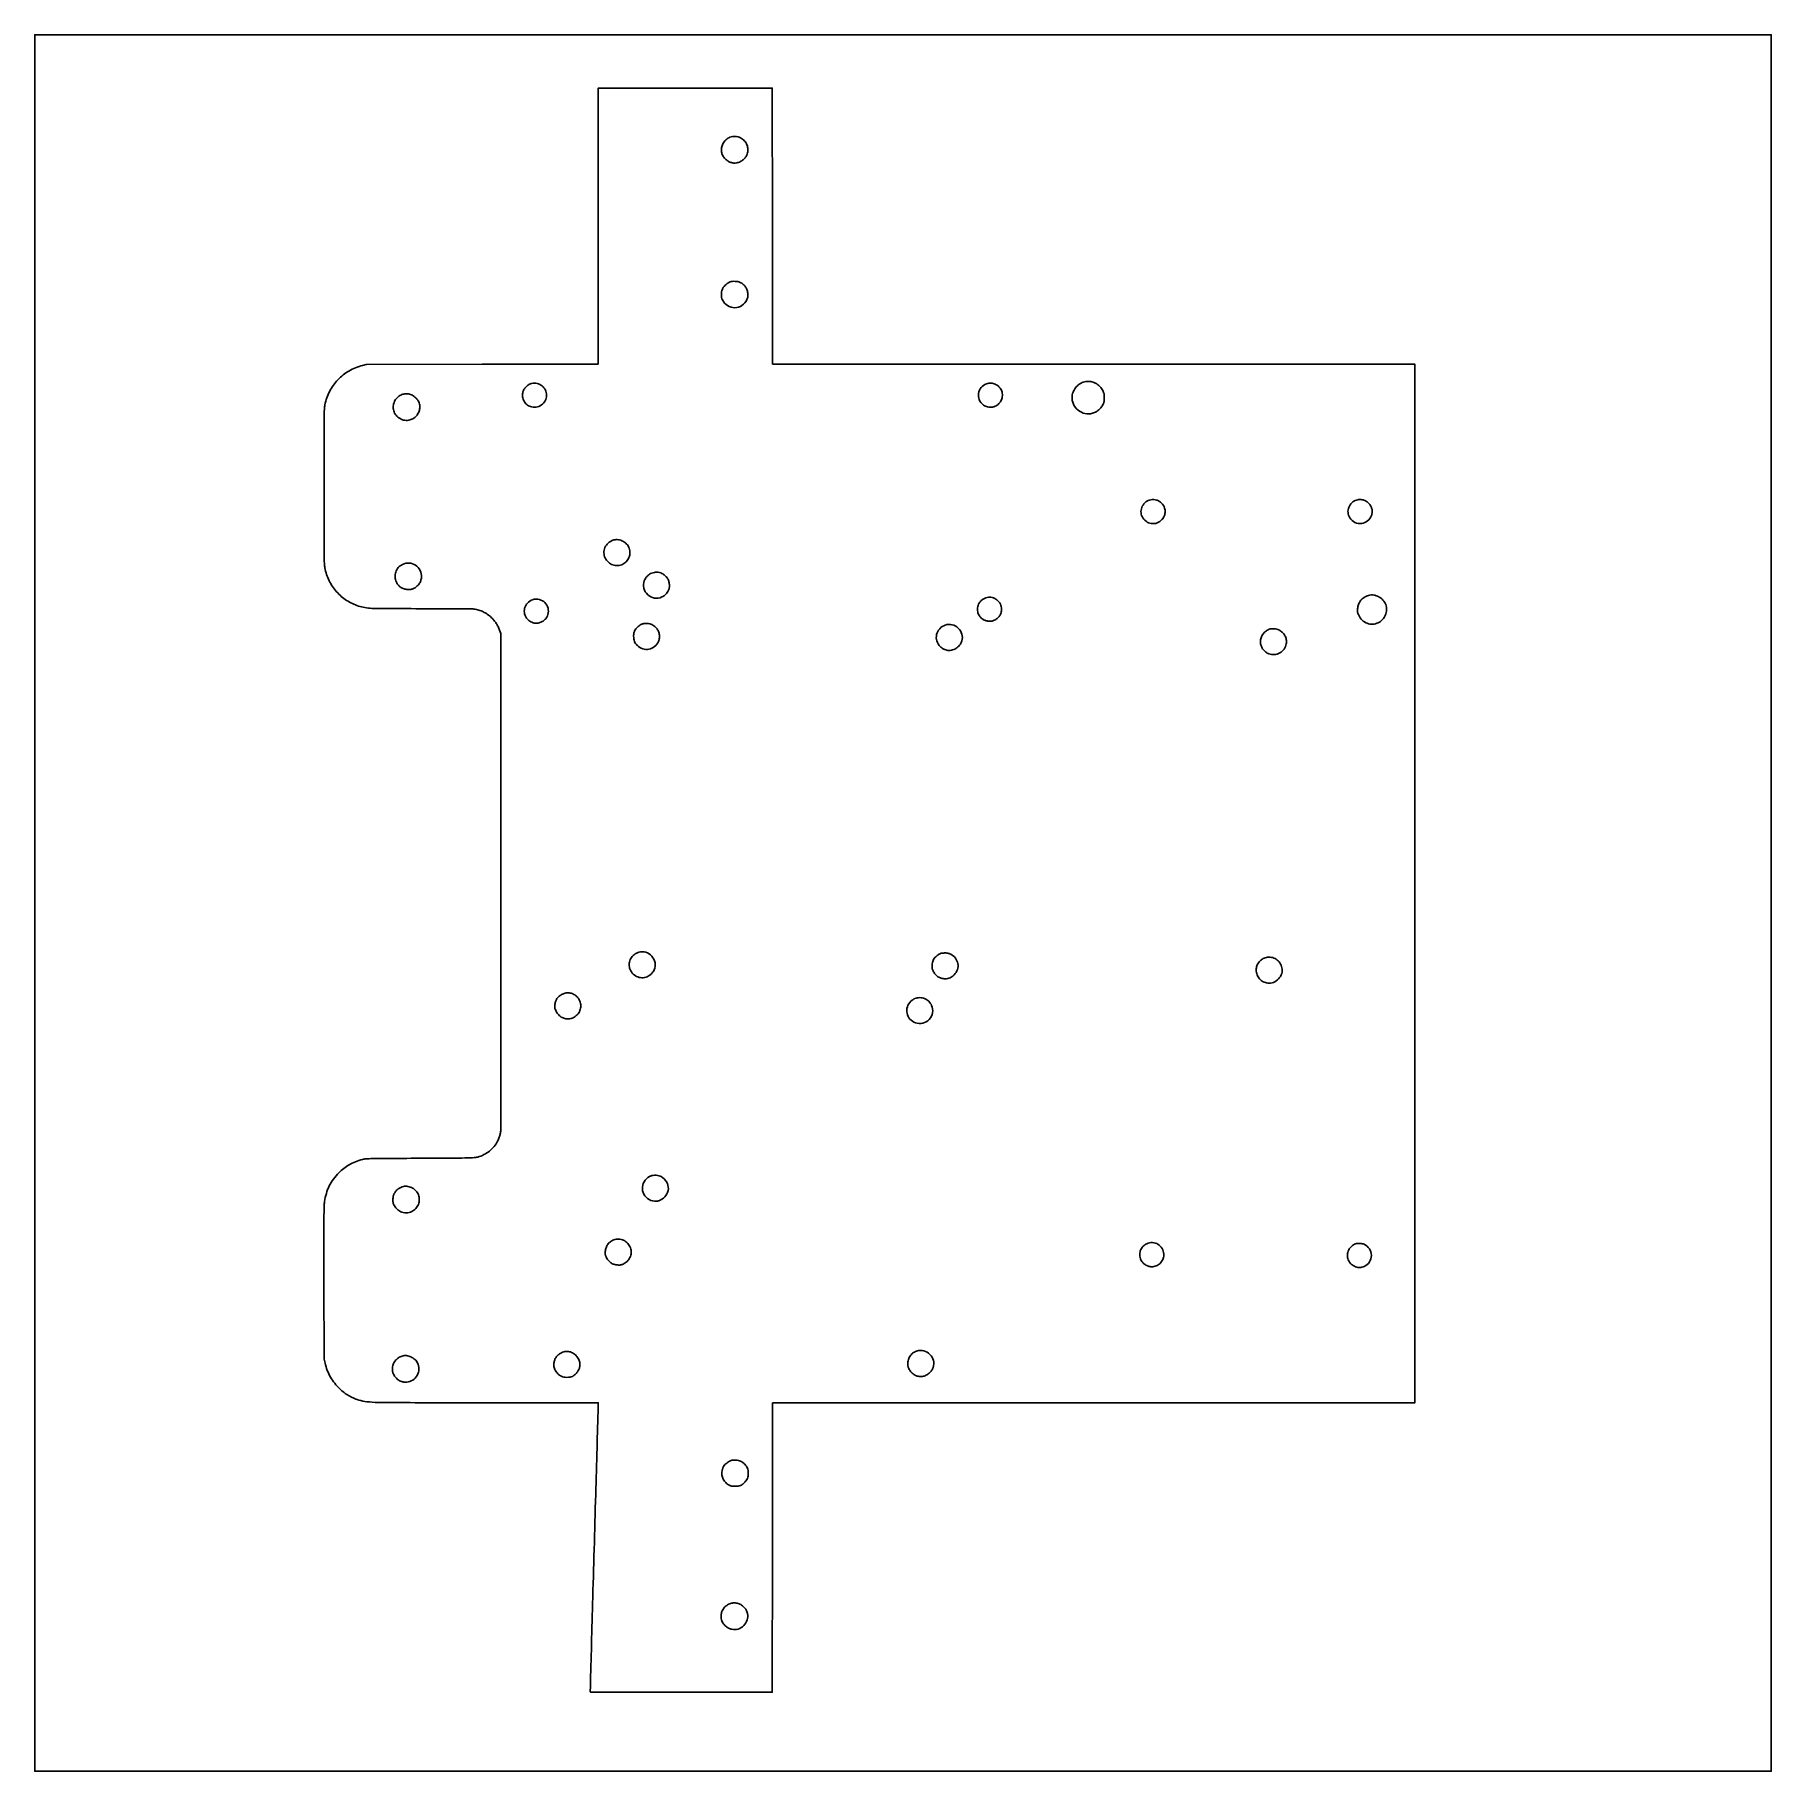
# Model space of a CAD drawing. Extents: x 0 to 4000, y 0 to 4000.
import ezdxf

# ---------------------------------------------------------------- set-up
doc = ezdxf.new("R2010")
doc.units = 0

msp = doc.modelspace()

# ---------------------------------------------------------------- linework, layer by layer
msp.add_lwpolyline([(0, 2000), (0, 0), (2000, 0), (4000, 0), (4000, 2000), (4000, 4000), (2000, 4000), (0, 4000)], close=True)
for points in [[(1699.248445, 3559.25), (1699.5, 3241.5), (2439.25, 3241.249328), (3179, 3240.998655), (3179, 2045), (3179, 849.001345), (2439.25, 848.750672), (1699.5, 848.5), (1699.248516, 515.25), (1698.997033, 182), (1489.557533, 182, -0.000336), (1409.217834, 182.053908, -0.000558), (1341.511831, 182.220313, -0.000015), (1280.215311, 182.44114, -0.265289), (1279.678696, 182.75, -0.140148), (1279.50781, 183.415303, -0.000004), (1282.113022, 279.629688, -0.000219), (1285.031649, 385.676939, -0.000131), (1288.582707, 511.5, 0.000028), (1292.167593, 637.596577, 0.000046), (1295.192309, 744.545313, 0.000004), (1297.894032, 840.411892, 0.005096), (1297.963029, 844.25), (1298, 849), (1035.63099, 849, -0.000173), (839.977045, 849.067563, -0.00512), (790.386823, 849.60962, -0.021025), (764.760155, 851.231744, -0.051081), (746.241172, 855.127277, -0.024601), (733.757358, 859.806212, -0.031628), (722.83635, 865.367773, -0.031702), (712.723998, 872.251046, -0.024901), (702.672847, 880.904574, -0.035491), (690.943725, 893.769827, -0.037268), (681.361291, 907.96502, -0.037145), (673.966103, 923.470698, -0.034779), (668.755491, 940.241481), (666.57096, 949.5), (666.252455, 1125.5, -0.000231), (666.114723, 1227.633477, -0.001914), (666.250989, 1273.970681, -0.003041), (666.600745, 1301.187374, -0.031479), (667.517292, 1312.357659, -0.037297), (671.704608, 1331.138771, -0.042033), (678.526202, 1348.320425, -0.042194), (688.098342, 1364.063524, -0.038118), (700.478499, 1378.559505, -0.033004), (712.07819, 1388.769758, -0.035674), (724.634879, 1397.077052, -0.034121), (738.74277, 1403.804137, -0.025843), (755, 1409.282907, -0.053842), (762.865185, 1410.599001, -0.009459), (777.870217, 1411.188949, -0.003663), (805.895119, 1411.554743, -0.000236), (887.5, 1411.983388, 0.000227), (970.228577, 1412.416428, 0.003803), (997.655439, 1412.781062, 0.010532), (1012.226129, 1413.392835, 0.052477), (1020.286718, 1414.758927, 0.05045), (1034.610186, 1420.373132, 0.050683), (1047.495259, 1428.735115, 0.051549), (1058.241881, 1439.364932, 0.056096), (1066.241302, 1451.68771, 0.014979), (1068.118233, 1455.740065, 0.011082), (1069.958008, 1460.324515, 0.011222), (1071.503736, 1464.735878, 0.024598), (1072.441983, 1468.18771, 0.0532), (1073.494966, 1477.729265, 0.000329), (1073.751674, 1564.608173, 0.000633), (1073.89659, 1705.227001, 0.000061), (1073.774052, 2048), (1073.5, 2620.5), (1070.684063, 2628.5, 0.029742), (1067.285136, 2636.586177, 0.030103), (1062.962737, 2644.178123, 0.030065), (1057.754172, 2651.204957, 0.029498), (1051.709288, 2657.603783, 0.033986), (1042.531022, 2665.131352, 0.041749), (1033.003147, 2670.784683, 0.04264), (1022.843676, 2674.688227, 0.038133), (1011.782172, 2676.992504, 0.029839), (1006.057774, 2677.390923, 0.000478), (973.620391, 2677.678679, 0.00121), (934.896942, 2677.891436, 0.000702), (888.38099, 2677.969124, -0.000549), (803.64845, 2678.084705, -0.009918), (776.535652, 2678.689343, -0.031252), (760.597232, 2680.362852, -0.035959), (745.741172, 2683.982388, -0.067634), (718.402448, 2697.051639, -0.066708), (695.398884, 2716.993039, -0.066159), (678.306817, 2742.45228, -0.064661), (668.293859, 2771.68801, -0.043824), (667.191449, 2781.381946, -0.004023), (666.764813, 2805.623455, -0.002199), (666.54182, 2848.892244, -0.000189), (666.5, 2959.5, -0.000177), (666.540151, 3072.670679, -0.00233), (666.765203, 3114.587532, -0.004777), (667.216348, 3137.623518, -0.044371), (668.385398, 3147.5, -0.066694), (679.483815, 3178.905372, -0.072661), (698.229495, 3205.277219, -0.072139), (723.865882, 3225.328154, -0.064378), (755.136923, 3238.223952), (763.5, 3240.471659), (1030.5, 3240.985829), (1297.5, 3241.5), (1297.751555, 3559.25), (1298.00311, 3877), (1498.5, 3877), (1698.99689, 3877)], [(1601.424322, 3764.004291, 0.045418), (1596.250297, 3761.385724, 0.049066), (1591.777365, 3757.933273, 0.048229), (1588.000604, 3753.618601, 0.041315), (1584.89494, 3748.438157, 0.071945), (1581.978301, 3739.451429, 0.081819), (1581.915833, 3730.407925, 0.081815), (1584.757642, 3721.821947, 0.07193), (1590.297843, 3714.167478, 0.055922), (1596.29397, 3709.229294, 0.061701), (1603.047242, 3705.933954, 0.064224), (1610.152135, 3704.475558, 0.069888), (1617.185546, 3704.935966, 0.060358), (1625.011178, 3707.57704, 0.063295), (1631.843135, 3711.980043, 0.063883), (1637.30523, 3717.910583, 0.063482), (1641.107181, 3725.039957, 0.099797), (1642.853975, 3735.583388, 0.089434), (1640.506458, 3746.429762, 0.087499), (1634.445382, 3755.967677, 0.090026), (1625.540146, 3762.745644, 0.058609), (1619.935232, 3764.816599, 0.046209), (1613.528915, 3765.748782, 0.046438), (1607.09873, 3765.487152, 0.061143)], [(1601.885071, 3430.62038, 0.058052), (1596.477755, 3427.94678, 0.046378), (1591.369326, 3423.917425, 0.045804), (1587.02638, 3418.952847, 0.052765), (1583.891728, 3413.5, 0.060804), (1582.161076, 3407.801358, 0.045895), (1581.626895, 3401.274464, 0.046224), (1582.290479, 3394.819683, 0.065018), (1584.134875, 3389.340046, 0.136061), (1595.999306, 3375.94814, 0.149105), (1612.643948, 3371.174257, 0.149047), (1629.124572, 3376.501292, 0.135932), (1640.546532, 3390.283036, 0.017486), (1641.967077, 3393.769933, 0.044376), (1642.677952, 3396.408138, 0.044234), (1642.913338, 3399.135306, 0.01728), (1642.773856, 3402.916578, 0.061786), (1641.094359, 3411.427006, 0.069722), (1637.416449, 3418.897752, 0.070322), (1631.858626, 3425.020067, 0.06447), (1624.664281, 3429.57595, 0.061005), (1619.624269, 3431.212082, 0.036571), (1613.365869, 3431.959909, 0.036564), (1607.062552, 3431.787928, 0.060786)], [(2420.78047, 3200.969242, 0.077564), (2410.106234, 3197.412416, 0.075273), (2400.899898, 3190.746002, 0.074458), (2394.000982, 3181.579297, 0.073334), (2390.045362, 3170.746817, 0.127829), (2390.914674, 3153.57028, 0.115697), (2399.998498, 3138.250475, 0.115465), (2414.964232, 3128.545699, 0.12694), (2432.14435, 3126.945844, 0.064561), (2440.909876, 3129.5484, 0.058534), (2449.04309, 3134.363028, 0.058185), (2455.882522, 3140.964137, 0.062211), (2460.839593, 3148.824854, 0.02337), (2462.2569, 3152.256904, 0.042922), (2463.031128, 3155.177801, 0.033789), (2463.396862, 3158.622995, 0.009552), (2463.5, 3164.021027, 0.009451), (2463.392421, 3169.712043, 0.040299), (2462.991323, 3173.085101, 0.047732), (2462.086241, 3176.071135, 0.016945), (2460.250067, 3180.143605, 0.080001), (2453.350011, 3189.867702, 0.077277), (2443.671093, 3197.070458, 0.078224), (2432.374672, 3200.93198, 0.085226)], [(845.695849, 3171.029315, 0.085535), (836.556405, 3165.511714, 0.085442), (829.786984, 3157.251424, 0.085974), (826.198182, 3147.250381, 0.088073), (826.226502, 3136.712247, 0.101211), (830.56781, 3125.846665, 0.094692), (838.907786, 3117.257386, 0.095112), (849.792334, 3112.375128, 0.103209), (861.38651, 3112.070088, 0.080601), (871.043098, 3115.488591, 0.083655), (878.983682, 3121.753971, 0.084057), (884.404883, 3130.246574, 0.082434), (886.775633, 3140.108261, 0.042627), (886.688828, 3146.40961, 0.058167), (885.477157, 3151.953375, 0.058059), (883.018883, 3157.076713, 0.042262), (879.201878, 3162.120359, 0.068647), (871.88615, 3168.299935, 0.07626), (863.419169, 3172.001142, 0.078639), (854.457714, 3172.926746, 0.079783)], [(1145.276524, 3196.984022, 0.08344), (1138.29302, 3194.277006, 0.064198), (1131.846768, 3189.227272, 0.063312), (1126.809071, 3182.622598, 0.075926), (1123.958638, 3175.351138, 0.097872), (1123.699183, 3165.712056, 0.085959), (1127.058519, 3156.206488, 0.085881), (1133.422675, 3148.377332, 0.097435), (1141.794728, 3143.554276, 0.117479), (1154.9344, 3142.308719, 0.118422), (1167.180941, 3147.130971, 0.11941), (1175.829438, 3156.947282, 0.120817), (1178.978038, 3169.590278, 0.114315), (1176.271216, 3181.4696, 0.109586), (1168.593493, 3191.16104, 0.109272), (1157.517343, 3196.715586, 0.113093)], [(2195.734467, 3196.949216, 0.126587), (2182.538281, 3189.866922, 0.134223), (2174.751507, 3177.434142, 0.137028), (2174.457494, 3162.973817, 0.134138), (2181.682328, 3150.317672, 0.039766), (2185.754788, 3146.846155, 0.053118), (2189.96671, 3144.433, 0.052091), (2194.658026, 3142.929952, 0.036289), (2200.173123, 3142.189722, 0.016677), (2203.873129, 3142.087855, 0.040537), (2206.591432, 3142.324549, 0.043485), (2209.121102, 3142.983427, 0.021908), (2212.179208, 3144.224506, 0.088017), (2220.903821, 3150.256509, 0.094982), (2226.746194, 3158.779742, 0.09549), (2229.003055, 3168.820017, 0.090017), (2227.445724, 3179.205272, 0.100679), (2222.625208, 3187.449992, 0.082913), (2214.658835, 3193.834193, 0.083533), (2205.110421, 3197.249095, 0.104761)], [(2570.672961, 2928.836541, 0.119115), (2559.371422, 2923.746278, 0.11042), (2551.264953, 2913.935167, 0.112021), (2548.180992, 2901.729422, 0.125589), (2550.885517, 2889.93985, 0.112007), (2559.845209, 2879.269084, 0.125937), (2572.1699, 2874.07712, 0.128547), (2585.276875, 2875.492154, 0.119375), (2596.437404, 2883.141603, 0.089181), (2602.050408, 2892.206499, 0.098967), (2603.884415, 2902.329043, 0.100803), (2601.680626, 2912.231383, 0.096041), (2595.759563, 2920.677828, 0.048036), (2589.95192, 2925.296922, 0.06546), (2583.919883, 2928.174845, 0.067986), (2577.532274, 2929.328414, 0.057308)], [(3047.296539, 2928.971798, 0.115606), (3036.16071, 2923.863558, 0.108683), (3028.154196, 2914.241454, 0.110025), (3024.98612, 2902.251423, 0.121061), (3027.390237, 2890.5, 0.135451), (3037.630802, 2878.634173, 0.141675), (3052.329885, 2873.957321, 0.143642), (3067.103863, 2877.867968, 0.14033), (3077.5842, 2889.16616, 0.059872), (3080.052484, 2895.940206, 0.06824), (3080.696833, 2902.807781, 0.068651), (3079.469289, 2909.561139, 0.061683), (3076.437205, 2916, 0.074193), (3070.873099, 2922.4548, 0.073242), (3063.64411, 2927.037846, 0.074389), (3055.506918, 2929.292547, 0.080597)], [(1331.702676, 2835.557676, 0.101441), (1320.859902, 2828.986819, 0.103524), (1313.570863, 2818.721821, 0.105809), (1311.107246, 2806.588063, 0.110527), (1313.895605, 2794.715651, 0.097067), (1321.276893, 2784.891685, 0.10045), (1331.738206, 2778.7246, 0.102623), (1343.585629, 2777.200812, 0.105847), (1354.918428, 2780.55212, 0.038842), (1359.317464, 2783.409622, 0.044872), (1362.996599, 2786.792039, 0.043622), (1366.093739, 2790.861736, 0.033512), (1368.754611, 2795.775178, 0.064925), (1370.516694, 2801.478275, 0.050174), (1370.970429, 2807.974595, 0.049644), (1370.117788, 2814.509659, 0.059737), (1368.004648, 2820.329769, 0.092841), (1361.581524, 2828.730782, 0.084123), (1352.343456, 2834.587601, 0.085392), (1341.822298, 2837.015733, 0.100103)], [(847.222196, 2779.953169, 0.093529), (837.528911, 2772.585391, 0.100193), (831.470351, 2762.354057, 0.101542), (829.915149, 2750.687509, 0.098705), (833.046831, 2739.222196, 0.057863), (837.692204, 2732.116515, 0.074772), (843.507619, 2726.944336, 0.074097), (850.631007, 2723.679687, 0.055592), (859.143004, 2722.212039, 0.012717), (863.516609, 2722.062228, 0.041146), (866.412625, 2722.27529, 0.047301), (869.015002, 2722.940386, 0.02115), (872.290965, 2724.27567, 0.061465), (879.709844, 2728.845784, 0.07072), (885.402504, 2734.899054, 0.071776), (889.122031, 2742.217897, 0.066106), (890.756708, 2750.5, 0.129651), (887.686834, 2766.041897, 0.131528), (877.359817, 2777.949526, 0.1328), (862.551423, 2783.034307, 0.13331)], [(1421.214484, 2759.864759, 0.060729), (1415.937898, 2757.062644, 0.046517), (1410.948625, 2752.839288, 0.046212), (1406.790933, 2747.729483, 0.057479), (1403.987181, 2742.288715, 0.152899), (1402.999535, 2725.146307, 0.145848), (1411.912164, 2710.126626, 0.146333), (1427.565765, 2702.468508, 0.1541), (1444.5, 2704.879226, 0.036858), (1449.521966, 2707.760506, 0.051124), (1453.499138, 2711.088226, 0.050635), (1456.745611, 2715.179868, 0.035243), (1459.57021, 2720.361496, 0.018471), (1460.997884, 2723.818034, 0.046584), (1461.701435, 2726.445225, 0.043755), (1461.929573, 2729.252019, 0.014719), (1461.782438, 2733.361496, 0.058032), (1460.275786, 2741.587081, 0.072472), (1456.959617, 2748.598595, 0.072453), (1451.779744, 2754.373584, 0.057965), (1444.777804, 2758.953169, 0.050975), (1439.094226, 2761.102554, 0.055312), (1433.248192, 2761.981185, 0.054478), (1427.274873, 2761.561278, 0.046994)], [(1146.453204, 2698.673922, 0.113483), (1134.939171, 2690.901655, 0.125622), (1128.498949, 2679.143495, 0.126923), (1128.516751, 2665.833657, 0.117207), (1134.924053, 2653.73928, 0.057462), (1138.280822, 2650.702042, 0.034054), (1142.881482, 2647.864945, 0.03371), (1147.920518, 2645.632086, 0.049082), (1152.623839, 2644.422955, 0.093536), (1159.685245, 2644.655952, 0.063496), (1167.272442, 2647.394039, 0.061613), (1174.170873, 2652.075418, 0.074833), (1179.211705, 2658.034531, 0.135756), (1183.24417, 2671.908281, 0.133793), (1179.608866, 2685.968637, 0.133345), (1169.328846, 2696.274508, 0.134473), (1155.282119, 2699.923922, 0.017056), (1152.844935, 2699.808641, 0.014819), (1150.303501, 2699.525352, 0.015063), (1148.017899, 2699.131203, 0.041743)], [(2193.734467, 2703.922818, 0.05341), (2187.563077, 2701.734012, 0.056936), (2182.137814, 2698.322841, 0.056043), (2177.552385, 2693.72256, 0.049057), (2173.86506, 2688.017367, 0.071423), (2172.08988, 2682.887317, 0.046539), (2171.478597, 2676.639231, 0.0467), (2172.032382, 2670.420491, 0.074526), (2173.762878, 2665.38353, 0.049584), (2178.265995, 2658.492134, 0.073871), (2183.549268, 2653.615021, 0.076414), (2189.880215, 2650.592372, 0.057267), (2197.494211, 2649.218678, 0.013787), (2201.623789, 2649.067815, 0.041485), (2204.433506, 2649.276055, 0.046915), (2206.977314, 2649.927393, 0.021738), (2210.138504, 2651.219036, 0.065862), (2217.139087, 2655.636354, 0.072644), (2222.486884, 2661.596118, 0.074034), (2225.833578, 2668.73271, 0.0724), (2226.990231, 2676.590278, 0.11578), (2224.23982, 2688.393863, 0.106244), (2216.47402, 2698.172753, 0.108037), (2205.498359, 2703.785435, 0.123517)], [(3072.200326, 2708.597774, 0.050756), (3067.502098, 2706.89357, 0.02926), (3062.239562, 2703.964402, 0.029331), (3057.465223, 2700.519415, 0.062697), (3054.331935, 2697.235096, 0.028957), (3051.192735, 2692.430461, 0.044364), (3049.110808, 2687.916804, 0.044077), (3047.849183, 2683.084925, 0.028123), (3047.20508, 2677.309844, 0.011354), (3047.047485, 2672.406938, 0.045359), (3047.291103, 2669.414482, 0.050524), (3048.057701, 2666.674955, 0.016427), (3049.722289, 2662.809844, 0.090287), (3057.777888, 2651.516486, 0.101475), (3069.004977, 2644.338413, 0.104413), (3081.883591, 2642.279578, 0.100994), (3094.663659, 2645.554506, 0.091256), (3104.697365, 2652.934484, 0.091168), (3111.450179, 2663.405469, 0.092252), (3113.986288, 2675.483538, 0.096221), (3111.941923, 2687.474738, 0.093069), (3105.635153, 2697.846822, 0.087809), (3095.880525, 2705.475511, 0.088371), (3084.158269, 2709.259605, 0.095922)], [(1396.490909, 2641.217315, 0.039094), (1391.964814, 2638.575171, 0.042922), (1388.055026, 2635.332937, 0.042018), (1384.68881, 2631.406189, 0.034756), (1381.783277, 2626.722196, 0.034882), (1380.680133, 2624.225176, 0.040954), (1380.004104, 2621.728214, 0.032309), (1379.646655, 2618.71161, 0.01249), (1379.527137, 2614.5, 0.036877), (1379.987498, 2607.964937, 0.060641), (1381.438134, 2602.623428, 0.061115), (1384.117893, 2597.814543, 0.038108), (1388.31252, 2592.901205, 0.12231), (1400.533186, 2585.499892, 0.12542), (1414.676135, 2584.769362, 0.122764), (1427.671305, 2590.922745, 0.114224), (1436.674628, 2602.60047, 0.080894), (1438.889781, 2610.670341, 0.072865), (1438.551593, 2619.334979, 0.071579), (1435.718551, 2627.676762, 0.073382), (1430.665486, 2634.802686, 0.041075), (1426.292308, 2638.680055, 0.056998), (1421.775569, 2641.32284, 0.055203), (1416.66639, 2642.932627, 0.035579), (1410.5, 2643.700008, 0.011714), (1405.751479, 2643.838953, 0.045337), (1402.818513, 2643.589677, 0.051075), (1400.154552, 2642.830962, 0.017682)], [(2097.332455, 2640.210224, 0.121196), (2084.520362, 2631.733532, 0.128921), (2077.46362, 2618.460538, 0.130743), (2077.87718, 2603.580365, 0.126407), (2085.612801, 2590.654261, 0.026907), (2089.073624, 2587.580495, 0.042931), (2092.366467, 2585.391817, 0.04227), (2096.022011, 2583.77544, 0.025137), (2100.598556, 2582.451644, 0.104236), (2111.384828, 2582.19718, 0.091622), (2121.913691, 2586.243057, 0.089687), (2130.480088, 2593.886151, 0.0944), (2135.640692, 2603.917014, 0.145997), (2135.593516, 2619.492002, 0.130592), (2127.08597, 2633.284821, 0.130736), (2112.862752, 2641.025414, 0.146454)], [(2843.723684, 2630.5335, 0.080717), (2834.893105, 2625.394895, 0.07795), (2828.020633, 2617.670709, 0.080047), (2823.977559, 2608.413399, 0.092741), (2823.333809, 2598.829313, 0.071975), (2825.429069, 2591.00309, 0.064645), (2829.708436, 2583.772527, 0.064712), (2835.687241, 2577.881061, 0.072429), (2842.761342, 2573.977881, 0.112093), (2855.700301, 2572.202878, 0.109319), (2868.267801, 2576.1552, 0.11003), (2877.934689, 2585.011152, 0.11484), (2882.741189, 2597, 0.076529), (2882.739778, 2606.725889, 0.083351), (2879.775009, 2615.695693, 0.082032), (2873.991163, 2623.315996, 0.071177), (2865.79506, 2629.114774, 0.067098), (2861.013771, 2630.804129, 0.035377), (2854.763016, 2631.652603, 0.035416), (2848.505638, 2631.611229, 0.072253)], [(1391.5, 1886.601175, 0.089614), (1380.800602, 1880.962029, 0.096954), (1373.094343, 1872.062962, 0.099935), (1369.464158, 1861.151535, 0.101567), (1370.383384, 1849.753149, 0.106968), (1376.357347, 1838.714102, 0.101839), (1386.453663, 1830.900021, 0.103243), (1398.69249, 1827.775979, 0.113083), (1410.731098, 1829.979667, 0.058095), (1415.401664, 1832.668244, 0.037056), (1420.149905, 1836.769806, 0.03693), (1424.266249, 1841.554652, 0.055428), (1427.028586, 1846.314195, 0.152233), (1428.84201, 1862.297049, 0.134184), (1421.432454, 1877.40605, 0.135233), (1407.42445, 1886.568509, 0.155412)], [(2087.993526, 1884.065659, 0.03286), (2084.688561, 1882.81793, 0.033085), (2081.58342, 1881.150378, 0.031564), (2078.598365, 1879.00992, 0.024984), (2075.652016, 1876.345739, 0.037272), (2071.923508, 1872.018238, 0.057058), (2069.454211, 1867.73219, 0.055133), (2067.964156, 1862.890076, 0.032187), (2067.212039, 1856.856996, 0.012717), (2067.062228, 1852.483391, 0.041146), (2067.27529, 1849.587375, 0.047301), (2067.940386, 1846.984998, 0.02115), (2069.27567, 1843.709035, 0.063229), (2074.10261, 1835.934553, 0.077381), (2080.444679, 1830.208132, 0.07838), (2088.157207, 1826.731176, 0.067024), (2097, 1825.545882, 0.043503), (2103.174236, 1826.08784, 0.058018), (2108.563227, 1827.698398, 0.057605), (2113.466873, 1830.51517, 0.042076), (2118.191163, 1834.663602, 0.113407), (2125.435967, 1846.742707, 0.123034), (2126.387616, 1860.39928, 0.122445), (2120.799766, 1872.947698, 0.111652), (2109.820854, 1881.931657, 0.017727), (2106.338621, 1883.520101, 0.04062), (2103.595364, 1884.402823, 0.041519), (2100.782419, 1884.8197, 0.019297), (2097.090278, 1884.914047, 0.009897), (2094.383372, 1884.825132, 0.010091), (2091.699617, 1884.629378, 0.009907), (2089.376876, 1884.366238, 0.04069)], [(2837, 1874.605966, 0.081702), (2827.511415, 1870.847469, 0.088672), (2820.031082, 1864.325395, 0.088523), (2815.26452, 1855.60565, 0.081096), (2813.614618, 1845.5, 0.090356), (2815.564888, 1834.795911, 0.090955), (2821.163439, 1825.495255, 0.09044), (2829.730312, 1818.747876, 0.0881), (2840.205746, 1815.380688, 0.133379), (2853.317393, 1817.093986, 0.106763), (2865.052801, 1825.258522, 0.107407), (2872.3226, 1837.490568, 0.136515), (2872.987954, 1850.553751, 0.091076), (2868.16254, 1861.900047, 0.099798), (2859.736779, 1870.371415, 0.102015), (2848.850791, 1874.793219, 0.099479)], [(1215.5, 1790.120774, 0.0586), (1208.253391, 1785.534316, 0.07505), (1202.938068, 1779.708893, 0.075322), (1199.592144, 1772.591837, 0.059554), (1198.150159, 1764.198457, 0.014531), (1198.054421, 1759.869564, 0.048321), (1198.348164, 1757.042029, 0.049065), (1199.176635, 1754.346005, 0.015321), (1200.930096, 1750.490431, 0.067673), (1206.102879, 1742.808154, 0.077094), (1212.941373, 1737.173701, 0.078342), (1221.067871, 1733.938071, 0.073022), (1230, 1733.251011, 0.041635), (1235.603566, 1734.110742, 0.052762), (1240.537185, 1735.860874, 0.051465), (1245.088874, 1738.646241, 0.036932), (1249.552177, 1742.607079, 0.096257), (1255.721298, 1752.039195, 0.097909), (1257.860508, 1763.03772, 0.097602), (1255.654558, 1774.05102, 0.095002), (1249.425535, 1783.523226, 0.069967), (1241.833459, 1789.414835, 0.082227), (1233.307972, 1792.58651, 0.083831), (1224.351121, 1792.808722, 0.076332)], [(2027.453391, 1779.95388, 0.034822), (2025.206805, 1778.904599, 0.019192), (2022.612817, 1777.33221, 0.019054), (2020.092683, 1775.527643, 0.028883), (2018.061567, 1773.755985, 0.12193), (2010.062701, 1760.800103, 0.130479), (2009.305445, 1745.952013, 0.130363), (2016.013653, 1732.673749, 0.121606), (2028.581189, 1724.044302, 0.152887), (2045.50855, 1723.090997, 0.144318), (2060.409649, 1731.898534, 0.144946), (2068.10942, 1747.345193, 0.154481), (2065.889297, 1764.066579, 0.088913), (2059.157719, 1773.578014, 0.096695), (2049.717023, 1779.82752, 0.097678), (2038.700747, 1782.028749, 0.092717)], [(1418.460392, 1371.017018, 0.032808), (1416.216824, 1369.951578, 0.018225), (1413.626436, 1368.379764, 0.018113), (1411.109439, 1366.590208, 0.0278), (1409.081269, 1364.847397, 0.143334), (1400.517945, 1349.912474, 0.147535), (1401.489831, 1332.901739, 0.147075), (1411.714799, 1319.228117, 0.142255), (1427.921925, 1313.237699, 0.016421), (1431.812068, 1313.087511, 0.044334), (1434.564802, 1313.316133, 0.045116), (1437.20682, 1314.02362, 0.017506), (1440.716964, 1315.453468, 0.129659), (1454.027462, 1326.210839, 0.148007), (1459.461593, 1341.606054, 0.146623), (1455.465184, 1357.540823, 0.126621), (1443.185446, 1369.737209, 0.074298), (1437.910932, 1371.854735, 0.045464), (1431.26179, 1372.809247, 0.044805), (1424.398012, 1372.549433, 0.062676)], [(849.343746, 1346.987418, 0.055722), (843.084445, 1344.959474, 0.054807), (837.389688, 1341.590987, 0.053034), (832.40511, 1336.950863, 0.046311), (828.248322, 1331.160756, 0.032065), (826.916065, 1328.511722, 0.041533), (826.063851, 1325.930197, 0.033261), (825.533463, 1322.828123, 0.012602), (825.192404, 1318.444194, 0.01109), (825.048691, 1313.696156, 0.039739), (825.264904, 1310.671323, 0.047897), (825.932834, 1308.016961, 0.021777), (827.281316, 1304.696702, 0.048067), (830.071014, 1299.884769, 0.038142), (833.933238, 1295.277913, 0.038491), (838.400816, 1291.360288, 0.052366), (843, 1288.613846, 0.069612), (848.809253, 1286.850563, 0.044531), (855.858284, 1286.379769, 0.044624), (862.854331, 1287.163098, 0.071565), (868.5, 1289.182935, 0.083072), (877.740648, 1296.240253, 0.092531), (883.771465, 1305.685141, 0.094692), (885.903256, 1316.483666, 0.09166), (883.946455, 1327.440889, 0.090787), (878.470625, 1336.56333, 0.083924), (869.983356, 1343.449898, 0.084667), (859.775954, 1347.121234, 0.094864)], [(1333.695849, 1224.081834, 0.065339), (1325.909606, 1219.701638, 0.074305), (1319.897555, 1213.618669, 0.074756), (1315.952529, 1206.077144, 0.067261), (1314.213729, 1197.428668, 0.014203), (1314.06765, 1193.336674, 0.041837), (1314.282269, 1190.531035, 0.046456), (1314.945199, 1187.964972, 0.020921), (1316.260813, 1184.741486, 0.056677), (1320.943711, 1176.974522, 0.075729), (1326.880355, 1171.288643, 0.077451), (1334.129171, 1167.714703, 0.06259), (1342.679192, 1166.172534, 0.014651), (1346.688829, 1166.075744, 0.039666), (1349.522071, 1166.315597, 0.044228), (1352.10257, 1166.980406, 0.022201), (1355.224822, 1168.245389, 0.035567), (1360.382707, 1171.066092, 0.047381), (1364.579462, 1174.365347, 0.048147), (1368.030053, 1178.350352, 0.038523), (1370.953169, 1183.222196, 0.103081), (1373.885298, 1194.334849, 0.10065), (1372.175535, 1205.796068, 0.098523), (1366.066572, 1215.869946, 0.094409), (1356.484182, 1223.019357, 0.056074), (1351.105206, 1224.926396, 0.045554), (1345.042459, 1225.76615, 0.046029), (1339.002922, 1225.491746, 0.061212)], [(2561.456996, 1215.139568, 0.036168), (2557.094691, 1212.675422, 0.04785), (2553.554917, 1209.800502, 0.046134), (2550.53262, 1206.218458, 0.030459), (2547.72538, 1201.61647, 0.078435), (2545.969927, 1196.496363, 0.044418), (2545.412186, 1189.947998, 0.044354), (2546.020882, 1183.383305, 0.07643), (2547.814553, 1178.208735, 0.069924), (2552.813342, 1171.292741, 0.069788), (2559.527743, 1166.017134, 0.071821), (2567.24625, 1162.905363, 0.081995), (2575.178536, 1162.299705, 0.097161), (2585.409159, 1165.254126, 0.0934), (2593.929141, 1171.881657, 0.094667), (2599.369676, 1181.068777, 0.103155), (2600.81927, 1191.332818, 0.118125), (2596.783637, 1204.358554, 0.123432), (2587.328133, 1213.893325, 0.124937), (2574.591451, 1217.768625, 0.122777)], [(3042.372052, 1214.788256, 0.063559), (3037.995727, 1212.735608, 0.040479), (3033.499999, 1209.343184, 0.039828), (3029.509468, 1205.176745, 0.05292), (3026.642997, 1200.78705, 0.106976), (3023.648605, 1189.512634, 0.10961), (3025.627152, 1178.115779, 0.107232), (3032.303686, 1168.43765, 0.098535), (3042.581189, 1162.039535, 0.044279), (3047.574412, 1160.647468, 0.055647), (3052.361612, 1160.301198, 0.054476), (3057.187811, 1161.019839, 0.039974), (3062.299816, 1162.808424, 0.143725), (3074.49953, 1173.1252, 0.148374), (3078.997213, 1188.267153, 0.146874), (3074.335177, 1203.471278, 0.140239), (3062, 1213.923324, 0.061009), (3057.764842, 1215.244641, 0.034141), (3052.394892, 1215.850202, 0.033978), (3046.925781, 1215.71951, 0.055006)], [(1213.5, 964.155373, 0.053411), (1207.076256, 960.223797, 0.061869), (1201.978716, 955.185771, 0.063079), (1198.342676, 949.143239, 0.059047), (1196.227136, 942.249386, 0.08116), (1196.055516, 932.623687, 0.083544), (1198.971152, 923.547854, 0.081502), (1204.779624, 915.749485, 0.072356), (1213, 909.837282, 0.078191), (1218.545595, 907.981179, 0.040012), (1225.873722, 907.342521, 0.040062), (1233.147969, 907.87545, 0.084519), (1238.5, 909.660054, 0.06234), (1244.743963, 914.070767, 0.054389), (1250.037859, 920.075094, 0.055173), (1253.84395, 926.981291, 0.069004), (1255.692865, 934.054535, 0.098557), (1254.932222, 943.712838, 0.080556), (1250.549287, 953.124215, 0.078178), (1243.260501, 960.906841, 0.083955), (1234.100777, 965.846756, 0.056294), (1229.267311, 966.900302, 0.046048), (1223.974377, 966.953827, 0.044677), (1218.593967, 966.023515, 0.04553)], [(2035.920447, 968.924179, 0.088173), (2026.426393, 965.676225, 0.0882), (2018.634056, 959.356024, 0.086191), (2013.366955, 950.597677, 0.079409), (2011.165858, 940.320808, 0.014514), (2011.071289, 936.294252, 0.040564), (2011.315457, 933.482695, 0.045419), (2011.990398, 930.929989, 0.02225), (2013.282116, 927.820808, 0.068037), (2018.195837, 920.223691, 0.067548), (2024.979002, 914.202875, 0.069311), (2032.947371, 910.327768, 0.078721), (2041.328507, 909, 0.088808), (2048.722136, 910.323668, 0.057919), (2056.471297, 914.260095, 0.056645), (2063.30667, 920.004502, 0.073477), (2068.00365, 926.695651, 0.145165), (2070.765209, 942.13083, 0.135428), (2064.795933, 957.054526, 0.13281), (2051.896293, 967.004296, 0.137523)], [(848.343746, 956.987418, 0.039182), (843.851733, 955.694202, 0.041499), (839.706251, 953.734551, 0.040643), (835.86762, 951.075716, 0.03478), (832.28987, 947.698645, 0.026983), (828.412429, 943.007888, 0.060305), (826.131949, 938.990942, 0.059601), (824.860633, 934.516227, 0.025829), (824.204101, 928.352086, 0.011287), (824.054341, 923.657194, 0.04009), (824.267257, 920.655891, 0.048), (824.933355, 918.012942, 0.021633), (826.281316, 914.696702, 0.048151), (829.086145, 909.860547, 0.038591), (832.960901, 905.250305, 0.039117), (837.423343, 901.36379, 0.054788), (841.983889, 898.698637, 0.034122), (844.170615, 897.89749, 0.015948), (847.093981, 897.147694, 0.015717), (850.222399, 896.553347, 0.021225), (853.083422, 896.226144, 0.133251), (867.338762, 899.019691, 0.121928), (878.791629, 908.688083, 0.120313), (884.510892, 922.699125, 0.127588), (882.946455, 937.440889, 0.090787), (877.470625, 946.56333, 0.083924), (868.983356, 953.449898, 0.084667), (858.775954, 957.121234, 0.094864)], [(1600.5, 714.217082, 0.041399), (1596.082067, 711.607019, 0.034257), (1591.847238, 708.148323, 0.034933), (1588.224596, 704.241034, 0.050174), (1585.649738, 700.289562, 0.035478), (1585.014435, 698.813027, 0.012265), (1584.303895, 696.601474, 0.012115), (1583.637558, 694.117776, 0.013773), (1583.123137, 691.708286, 0.081722), (1582.931207, 681.974338, 0.082931), (1585.875756, 672.74548, 0.081097), (1591.736303, 664.810911, 0.073568), (1600, 658.837282, 0.032492), (1602.742946, 657.631774, 0.044761), (1605.34298, 656.941055, 0.03315), (1608.560869, 656.605435, 0.009889), (1613.5, 656.517163, 0.027999), (1620.39814, 656.91695, 0.065283), (1625.409127, 658.165846, 0.068793), (1629.769373, 660.616278, 0.034019), (1634.564589, 664.799883, 0.039243), (1638.755256, 669.705592, 0.059544), (1641.488623, 674.597275, 0.059272), (1643.000105, 680.012196, 0.038469), (1643.5, 686.5, 0.03538), (1643.050274, 692.847758, 0.056795), (1641.682998, 698.094467, 0.058964), (1639.216955, 702.760592, 0.041725), (1635.453492, 707.344921, 0.036659), (1630.718766, 711.554291, 0.057552), (1626.049399, 714.343516, 0.057609), (1620.870633, 715.993276, 0.036817), (1614.592108, 716.748473, 0.011624), (1609.80741, 716.857873, 0.044367), (1606.837707, 716.592687, 0.050322), (1604.151021, 715.825075, 0.018005)], [(1600.834353, 385.684652, 0.025793), (1596.022928, 383.353418, 0.043395), (1592.295275, 380.860262, 0.045717), (1589.187237, 377.860922, 0.032648), (1586.273108, 374, 0.026501), (1583.710848, 369.609712, 0.045418), (1582.121649, 365.68257, 0.045968), (1581.279191, 361.566384, 0.02791), (1581.009769, 356.600777, 0.089598), (1582.817269, 346.685786, 0.08482), (1587.993311, 337.816634, 0.082674), (1595.959138, 330.993097, 0.079261), (1605.820203, 326.995463, 0.136794), (1620.253378, 327.644557, 0.118824), (1633.170515, 335.624316, 0.118568), (1641.052159, 348.629597, 0.135817), (1641.614893, 363.115213, 0.023461), (1640.27304, 367.81581, 0.04124), (1638.672553, 371.524391, 0.042817), (1636.531136, 374.825685, 0.027651), (1633.537167, 378.264861, 0.071531), (1626.357628, 383.795477, 0.072743), (1617.950762, 387.040122, 0.074547), (1609.154083, 387.694826, 0.08145)]]:
    msp.add_lwpolyline(points, format="xyb", close=True)

doc.saveas('drawing.dxf')
